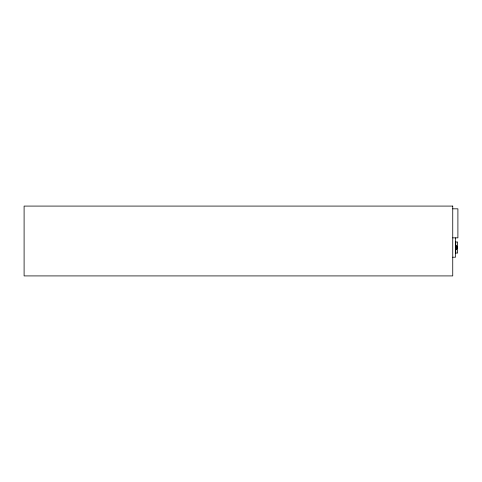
<?xml version="1.0" encoding="UTF-8"?>
<svg xmlns="http://www.w3.org/2000/svg" width="482" height="482" viewBox="0 0 482 482"><rect width="100%" height="100%" fill="white"/><g stroke="black" fill="none" stroke-linecap="round" stroke-linejoin="round"><path stroke-width="0.72" d="M456.472 247.061L456.665 249.507L456.803 247.887M456.834 248.489L456.707 245.621L456.665 249.001L456.767 248.549M456.532 246.826L456.659 246.067L456.803 247.127M452.743 208.82L457.9 208.82L457.9 237.855L452.743 237.855M455.502 242L457.635 242L457.635 253.062L455.502 253.062M452.743 257.213L455.502 257.213L455.502 237.855M455.779 242L455.779 253.062M452.743 206.085L24.1 206.085L24.1 275.915L452.743 275.915L452.743 206.085M457.334 247.103L456.96 247.103L456.96 247.844L457.334 247.844L457.334 247.103"/></g></svg>
